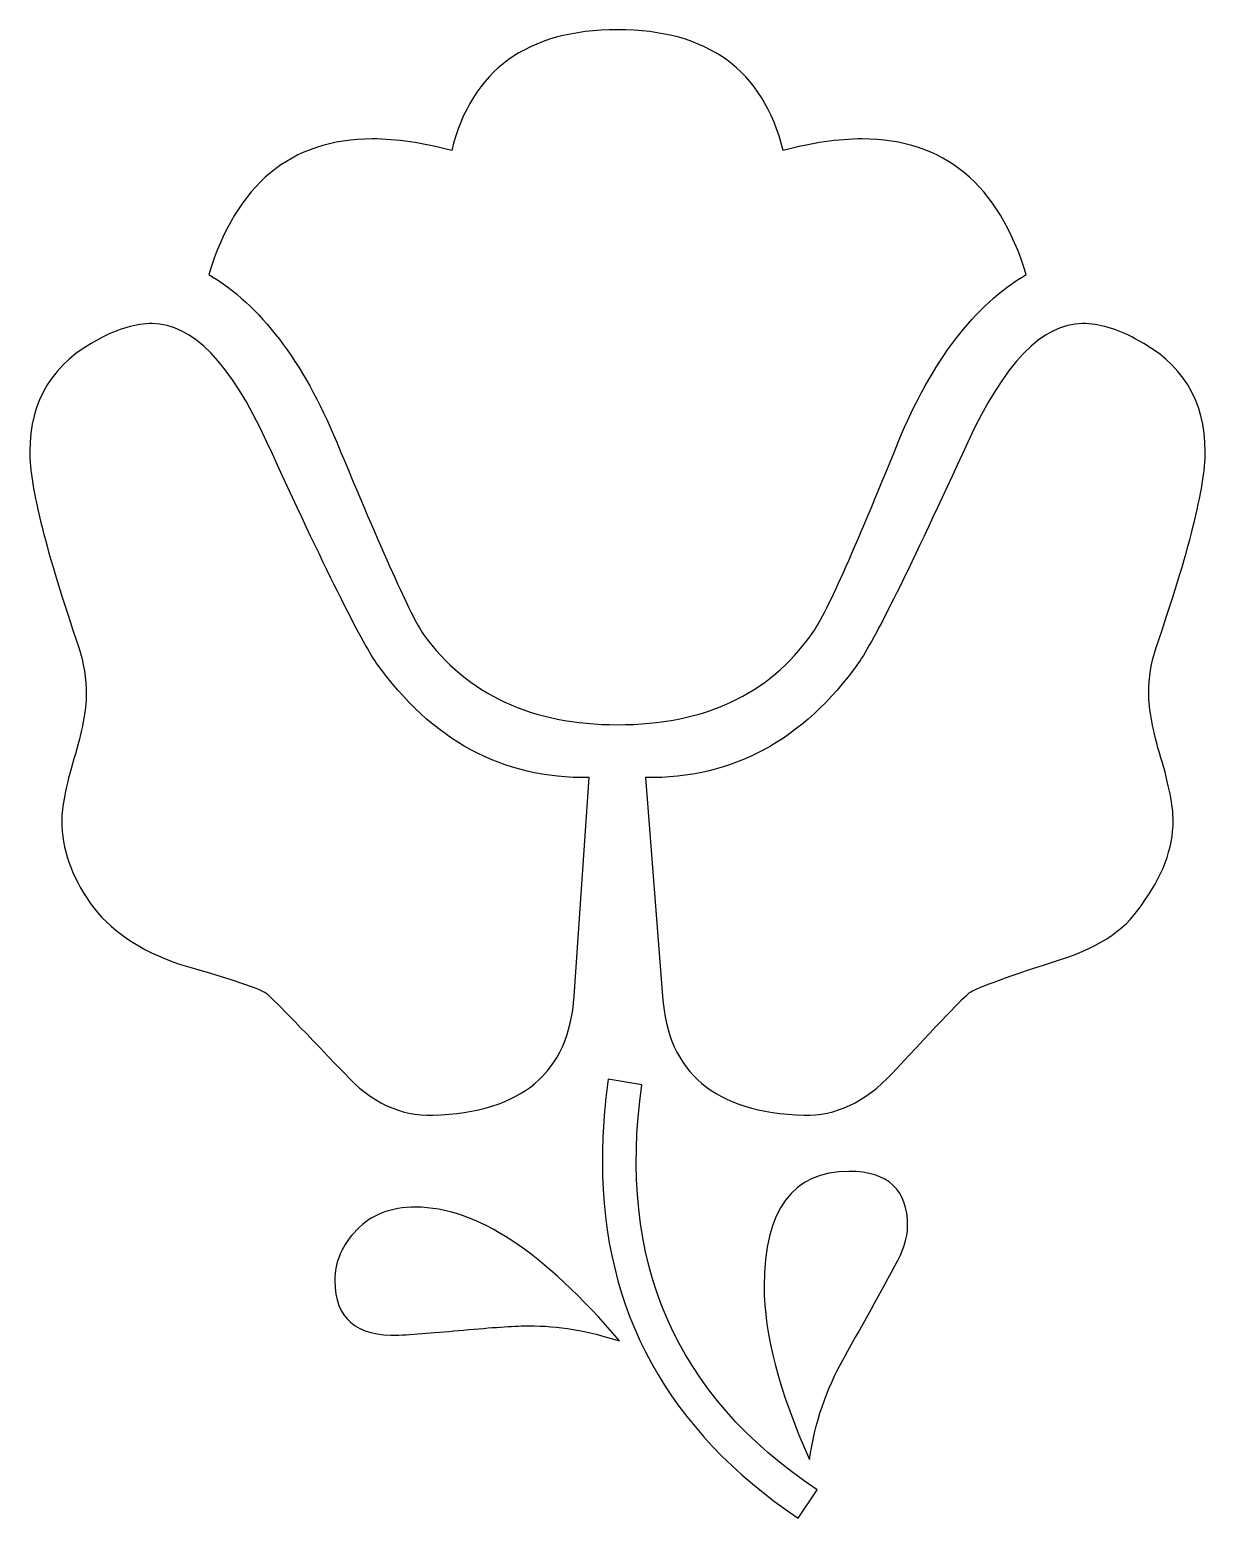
# Model space of a CAD drawing. Header units: centimetres. Extents: x -8.6 to 8.6, y -10.9 to 10.9.
import ezdxf

# ---------------------------------------------------------------- set-up
doc = ezdxf.new("R2010")
doc.units = ezdxf.units.CM
doc.header["$MEASUREMENT"] = 0
doc.layers.add('Camada 1', color=7, linetype='Continuous')

msp = doc.modelspace()

# ---------------------------------------------------------------- linework, layer by layer
at = {"layer": 'Camada 1'}
for points, knots in [([(-3.58509, 9.29649), (-3.23759, 9.29649), (-2.85188, 9.24016), (-2.42796, 9.12845), (-2.42796, 9.12845), (-2.1339, 10.30662), (-1.32425, 10.89476), (0.00094, 10.89476), (0.00094, 10.89476), (1.32232, 10.89476), (2.13195, 10.30662), (2.42603, 9.12845), (2.42603, 9.12845), (2.84992, 9.24016), (3.23185, 9.29649), (3.58319, 9.29649), (3.58319, 9.29649), (4.77855, 9.29649), (5.58056, 8.63389), (5.98346, 7.31153), (5.98346, 7.31153), (5.22921, 6.86949), (4.6048, 6.04743), (4.10833, 4.85688), (4.10833, 4.85688), (3.46481, 3.2548), (3.04089, 2.31722), (2.8423, 2.04415), (2.8423, 2.04415), (2.21407, 1.16004), (1.26885, 0.72182), (0.00094, 0.72182), (0.00094, 0.72182), (-1.2498, 0.72182), (-2.19883, 1.16005), (-2.8423, 2.04415), (-2.8423, 2.04415), (-3.0256, 2.3172), (-3.44767, 3.25478), (-4.11021, 4.85688), (-4.11021, 4.85688), (-4.6067, 6.04745), (-5.23112, 6.86949), (-5.98346, 7.31153), (-5.98346, 7.31153), (-5.58246, 8.6339), (-4.78238, 9.29649), (-3.58509, 9.29649)], [0, 0, 0, 0, 0.07692308, 0.07692308, 0.07692308, 0.07692308, 0.15384615, 0.15384615, 0.15384615, 0.15384615, 0.23076923, 0.23076923, 0.23076923, 0.23076923, 0.30769231, 0.30769231, 0.30769231, 0.30769231, 0.38461538, 0.38461538, 0.38461538, 0.38461538, 0.46153846, 0.46153846, 0.46153846, 0.46153846, 0.53846154, 0.53846154, 0.53846154, 0.53846154, 0.61538462, 0.61538462, 0.61538462, 0.61538462, 0.69230769, 0.69230769, 0.69230769, 0.69230769, 0.76923077, 0.76923077, 0.76923077, 0.76923077, 0.84615385, 0.84615385, 0.84615385, 0.84615385, 1, 1, 1, 1]), ([(-8.60524, 4.72034), (-8.60524, 5.46887), (-8.26345, 6.02169), (-7.58366, 6.37208), (-7.58366, 6.37208), (-7.30868, 6.51816), (-7.05283, 6.59359), (-6.81221, 6.59359), (-6.81221, 6.59359), (-6.226, 6.59359), (-5.66267, 6.01309), (-5.13184, 4.85689), (-5.13184, 4.85689), (-4.28782, 3.0142), (-3.74934, 1.93819), (-3.53164, 1.62881), (-3.53164, 1.62881), (-2.72204, 0.48888), (-1.68517, -0.06968), (-0.41535, -0.05251), (-0.41535, -0.05251), (-0.41535, -0.05251), (-0.63495, -3.25193), (-0.63495, -3.25193), (-0.63495, -3.25193), (-0.7094, -4.37474), (-1.40065, -4.95614), (-2.70296, -4.99244), (-2.70296, -4.99244), (-3.1822, -5.00869), (-3.61186, -4.80721), (-3.99757, -4.38138), (-3.99757, -4.38138), (-4.6812, -3.66624), (-5.0631, -3.27484), (-5.1433, -3.20893), (-5.1433, -3.20893), (-5.22731, -3.14591), (-5.6436, -3.00271), (-6.39975, -2.78787), (-6.39975, -2.78787), (-7.00316, -2.58261), (-7.44618, -2.279), (-7.72113, -1.88945), (-7.72113, -1.88945), (-7.99992, -1.49038), (-8.1374, -1.08938), (-8.1374, -0.69028), (-8.1374, -0.69028), (-8.1374, -0.48597), (-8.07631, -0.18143), (-7.95791, 0.22245), (-7.95791, 0.22245), (-7.8357, 0.62919), (-7.77842, 0.94138), (-7.77842, 1.16005), (-7.77842, 1.16005), (-7.77842, 1.3978), (-7.8166, 1.62881), (-7.88536, 1.85127), (-7.88536, 1.85127), (-8.36463, 3.24526), (-8.60524, 4.20191), (-8.60524, 4.72034)], [0, 0, 0, 0, 0.05882353, 0.05882353, 0.05882353, 0.05882353, 0.11764706, 0.11764706, 0.11764706, 0.11764706, 0.17647059, 0.17647059, 0.17647059, 0.17647059, 0.23529412, 0.23529412, 0.23529412, 0.23529412, 0.29411765, 0.29411765, 0.29411765, 0.29411765, 0.35294118, 0.35294118, 0.35294118, 0.35294118, 0.41176471, 0.41176471, 0.41176471, 0.41176471, 0.47058824, 0.47058824, 0.47058824, 0.47058824, 0.52941176, 0.52941176, 0.52941176, 0.52941176, 0.58823529, 0.58823529, 0.58823529, 0.58823529, 0.64705882, 0.64705882, 0.64705882, 0.64705882, 0.70588235, 0.70588235, 0.70588235, 0.70588235, 0.76470588, 0.76470588, 0.76470588, 0.76470588, 0.82352941, 0.82352941, 0.82352941, 0.82352941, 0.88235294, 0.88235294, 0.88235294, 0.88235294, 1, 1, 1, 1]), ([(3.52974, 1.62881), (3.75125, 1.93816), (4.28401, 3.01419), (5.12801, 4.85689), (5.12801, 4.85689), (5.66078, 6.01307), (6.22407, 6.59359), (6.81028, 6.59359), (6.81028, 6.59359), (7.05089, 6.59359), (7.30677, 6.51816), (7.58173, 6.37208), (7.58173, 6.37208), (8.26152, 6.02169), (8.60524, 5.46887), (8.60524, 4.72034), (8.60524, 4.72034), (8.60524, 4.20192), (8.36463, 3.24526), (7.88724, 1.8513), (7.88724, 1.8513), (7.81085, 1.62881), (7.77842, 1.40926), (7.77842, 1.18582), (7.77842, 1.18582), (7.77842, 0.94812), (7.8338, 0.63303), (7.95601, 0.23872), (7.95601, 0.23872), (8.07441, -0.15847), (8.1355, -0.4678), (8.1355, -0.69023), (8.1355, -0.69023), (8.1355, -1.08933), (7.97892, -1.50179), (7.66576, -1.92761), (7.66576, -1.92761), (7.42708, -2.29617), (6.99361, -2.57208), (6.3692, -2.75253), (6.3692, -2.75253), (5.63403, -2.99505), (5.22922, -3.1421), (5.15474, -3.20031), (5.15474, -3.20031), (5.08029, -3.2519), (4.70601, -3.64621), (4.02431, -4.38138), (4.02431, -4.38138), (3.62138, -4.8072), (3.18984, -5.00868), (2.72965, -4.99244), (2.72965, -4.99244), (1.42544, -4.95614), (0.73609, -4.37472), (0.65974, -3.25193), (0.65974, -3.25193), (0.65974, -3.25193), (0.41148, -0.05251), (0.41148, -0.05251), (0.41148, -0.05251), (1.68133, -0.06968), (2.71818, 0.48888), (3.52974, 1.62881)], [0, 0, 0, 0, 0.05882353, 0.05882353, 0.05882353, 0.05882353, 0.11764706, 0.11764706, 0.11764706, 0.11764706, 0.17647059, 0.17647059, 0.17647059, 0.17647059, 0.23529412, 0.23529412, 0.23529412, 0.23529412, 0.29411765, 0.29411765, 0.29411765, 0.29411765, 0.35294118, 0.35294118, 0.35294118, 0.35294118, 0.41176471, 0.41176471, 0.41176471, 0.41176471, 0.47058824, 0.47058824, 0.47058824, 0.47058824, 0.52941176, 0.52941176, 0.52941176, 0.52941176, 0.58823529, 0.58823529, 0.58823529, 0.58823529, 0.64705882, 0.64705882, 0.64705882, 0.64705882, 0.70588235, 0.70588235, 0.70588235, 0.70588235, 0.76470588, 0.76470588, 0.76470588, 0.76470588, 0.82352941, 0.82352941, 0.82352941, 0.82352941, 0.88235294, 0.88235294, 0.88235294, 0.88235294, 1, 1, 1, 1]), ([(0.35612, -4.5504), (-0.01049, -7.12628), (0.84496, -9.0979), (2.92253, -10.4785), (2.92253, -10.4785), (2.92253, -10.4785), (2.64564, -10.89477), (2.64564, -10.89477), (2.64564, -10.89477), (0.73612, -9.60392), (-0.22056, -7.86913), (-0.22056, -5.67888), (-0.22056, -5.67888), (-0.22056, -5.29314), (-0.19384, -4.89122), (-0.13653, -4.46637), (-0.13653, -4.46637), (-0.13653, -4.46637), (0.35612, -4.5504), (0.35612, -4.5504)], [0, 0, 0, 0, 0.16666667, 0.16666667, 0.16666667, 0.16666667, 0.33333333, 0.33333333, 0.33333333, 0.33333333, 0.5, 0.5, 0.5, 0.5, 0.66666667, 0.66666667, 0.66666667, 0.66666667, 1, 1, 1, 1]), ([(2.14724, -7.50153), (2.14724, -6.37681), (2.56351, -5.8183), (3.39226, -5.8183), (3.39226, -5.8183), (3.9613, -5.8183), (4.24774, -6.08466), (4.24774, -6.61742), (4.24774, -6.61742), (4.24774, -6.76635), (4.20191, -6.9296), (4.10833, -7.11198), (4.10833, -7.11198), (3.85245, -7.5922), (3.58702, -8.06578), (3.3235, -8.53459), (3.3235, -8.53459), (3.05616, -9.00433), (2.88625, -9.50363), (2.81174, -10.03639), (2.81174, -10.03639), (2.36875, -9.04728), (2.14724, -8.20043), (2.14724, -7.50153)], [0, 0, 0, 0, 0.14285714, 0.14285714, 0.14285714, 0.14285714, 0.28571429, 0.28571429, 0.28571429, 0.28571429, 0.42857143, 0.42857143, 0.42857143, 0.42857143, 0.57142857, 0.57142857, 0.57142857, 0.57142857, 0.71428571, 0.71428571, 0.71428571, 0.71428571, 1, 1, 1, 1]), ([(-4.13884, -7.42036), (-4.13884, -7.13776), (-4.0319, -6.89334), (-3.81803, -6.67281), (-3.81803, -6.67281), (-3.60798, -6.4513), (-3.32159, -6.3415), (-2.95496, -6.3415), (-2.95496, -6.3415), (-2.07085, -6.3415), (-1.07599, -6.99362), (0.02771, -8.29878), (0.02771, -8.29878), (-0.43438, -8.1508), (-0.87357, -8.07727), (-1.29748, -8.07727), (-1.29748, -8.07727), (-1.48081, -8.07727), (-1.77487, -8.09828), (-2.17778, -8.13363), (-2.17778, -8.13363), (-2.58259, -8.1699), (-2.92245, -8.20046), (-3.2032, -8.21475), (-3.2032, -8.21475), (-3.82568, -8.23763), (-4.13884, -7.96744), (-4.13884, -7.42036)], [0, 0, 0, 0, 0.125, 0.125, 0.125, 0.125, 0.25, 0.25, 0.25, 0.25, 0.375, 0.375, 0.375, 0.375, 0.5, 0.5, 0.5, 0.5, 0.625, 0.625, 0.625, 0.625, 0.75, 0.75, 0.75, 0.75, 1, 1, 1, 1])]:
    msp.add_open_spline(points, degree=3, knots=knots, dxfattribs=at)

doc.saveas('drawing.dxf')
